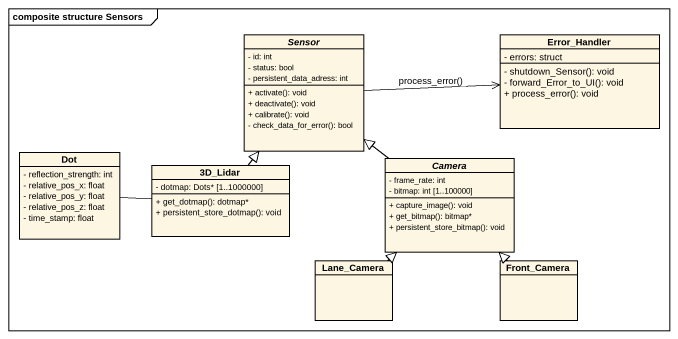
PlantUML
@startuml
mainframe composite structure Sensors
hide circle
hide empty members
skinparam classAttributeIconSize 0
abstract class Sensor {
  - id: int
  - status: bool
  - persistent_data_adress: int
  + activate(): void
  + deactivate(): void
  + calibrate(): void
  - check_data_for_error(): bool
}
class Error_Handler {
  - errors: struct
  - shutdown_Sensor(): void
  - forward_Error_to_UI(): void
  + process_error(): void
}
class Dot {
  - reflection_strength: int
  - relative_pos_x: float
  - relative_pos_y: float
  - relative_pos_z: float
  - time_stamp: float
}
abstract class Camera {
  - frame_rate: int
  - bitmap: int [1..100000]
  + capture_image(): void
  + get_bitmap(): bitmap*
  + persistent_store_bitmap(): void
}
class "3D_Lidar" as c3D_Lidar {
  - dotmap: Dots* [1..1000000]
  + get_dotmap(): dotmap*
  + persistent_store_dotmap(): void
}
class Lane_Camera
class Front_Camera
Sensor -right-> Error_Handler : process_error()
Camera -up-|> Sensor
c3D_Lidar -up-|> Sensor
c3D_Lidar -left- Dot
Lane_Camera -up-|> Camera
Front_Camera -up-|> Camera
@enduml
